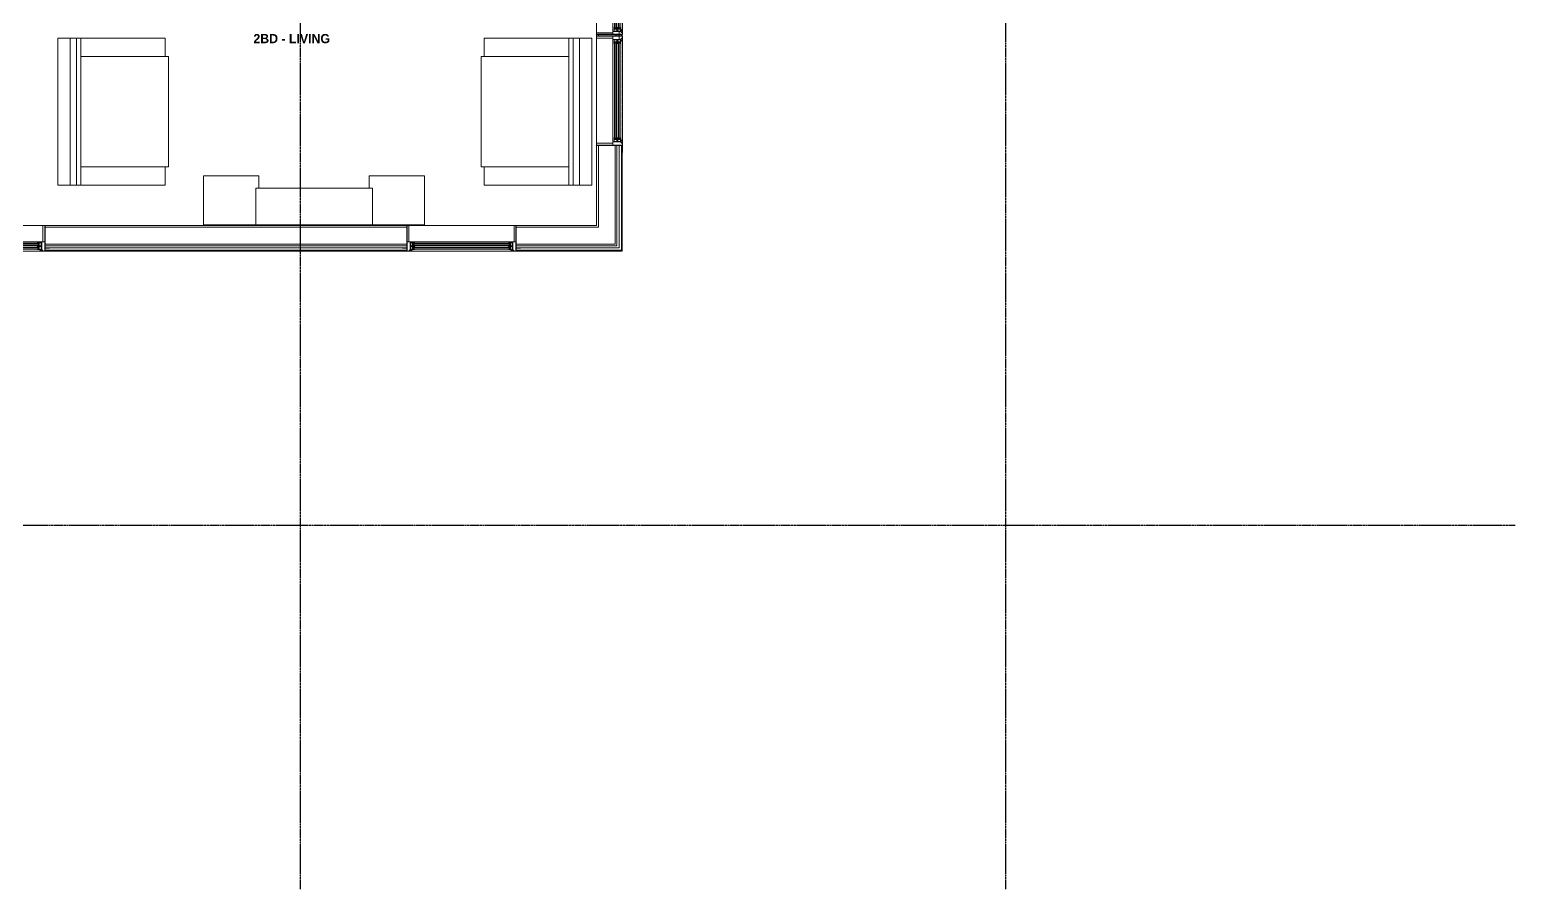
# Model space of a CAD drawing. Header units: inches. Extents: x -4093 to -1777, y 9773 to 12264.
# Drawn here: x -2261.6 to -1777.2, y 9772.6 to 10052.9 of the extents above; entities that cross this region are included whole.
import ezdxf

# ---------------------------------------------------------------- set-up
doc = ezdxf.new("R2010")
doc.units = ezdxf.units.IN
doc.header["$MEASUREMENT"] = 0
doc.linetypes.add('Dash', pattern=[0.25, 0.125, -0.125])
doc.linetypes.add('Grid Line 1_2_', pattern=[0.875, 0.5, -0.125, 0.125, -0.125])
for name, color, linetype, lineweight in [('0-1', 7, 'Continuous', 5), ('0-2', 7, 'Continuous', 9), ('A-AREA-IDEN', 2, 'Continuous', 9), ('A-DETL-GENF', 92, 'Continuous', 18), ('A-DETL-GENF-HDLN', 1, 'Dash', 9), ('A-GLAZ', 151, 'Continuous', 18), ('A-GLAZ-1', 151, 'Continuous', 9), ('A-GLAZ-2', 151, 'Continuous', 30), ('A-WALL', 113, 'Continuous', 18), ('A-WALL-3', 113, 'Continuous', 9), ('I-FURN', 30, 'Continuous', 9), ('I-FURN-1', 7, 'Continuous', 9), ('S-GRID-1', 1, 'Grid Line 1_2_', 30)]:
    doc.layers.add(name, color=color, linetype=linetype, lineweight=lineweight)
doc.styles.add('Century Gothic_B', font='GOTHICB.TTF', dxfattribs={"height": 3})

# ---------------------------------------------------------------- blocks, each defined once
blk = doc.blocks.new('Entertainment_Center_14771 - Entertainment_Center_14771-V36-BACKGROUND - 3RD FLOOR')
at = {"layer": 'I-FURN-1'}
for p, q in [((-18, 10), (-36, 10)), ((-36, 10), (-36, -6)), ((-34.85, 10.03), (-35.34, 10.03)), ((-35.34, 10.03), (-35.34, 10)), ((-34.85, 10), (-34.85, 10.03)), ((-18.66, 10.03), (-19.66, 10.03)), ((-19.66, 10.03), (-19.66, 10)), ((-18.66, 10), (-18.66, 10.03)), ((-18, 6), (-18, 10)), ((36, 10), (18, 10)), ((18, 10), (18, 6)), ((18.66, 10.03), (18.66, 10)), ((19.66, 10.03), (18.66, 10.03)), ((19.66, 10), (19.66, 10.03)), ((35.34, 10.03), (34.85, 10.03)), ((34.85, 10.03), (34.85, 10)), ((35.34, 10), (35.34, 10.03)), ((36, -6), (36, 10)), ((19, 6), (-19, 6)), ((-19, 6), (-19, -6)), ((19, -6), (19, 6)), ((-36, -6), (-19, -6)), ((-36, -6.13), (-36, -6)), ((-36, -6), (-19, -6)), ((-19, -6), (19, -6)), ((-19, -6.13), (-19, -6)), ((-19, -6), (19, -6)), ((19, -6.13), (-19, -6.13)), ((19, -6), (36, -6)), ((19, -6), (19, -6.13)), ((19, -6), (36, -6)), ((36, -6.13), (36, -6))]:
    blk.add_line(p, q, dxfattribs=at)
blk = doc.blocks.new('Couch-Both_Arms-Generic - 2-1352635-BACKGROUND - 3RD FLOOR')
at = {"layer": 'I-FURN'}
for p, q in [((-24, 13.5), (24, 13.5)), ((24, 13.5), (-24, 13.5)), ((-24, 13.5), (-24, 10)), ((-24, 11.5), (24, 11.5)), ((-24, 10), (-24, -17.5)), ((-24, 10), (24, 10)), ((-18, -17.5), (-18, 10)), ((18, 10), (18, -17.5)), ((24, 10), (24, 13.5)), ((24, -17.5), (24, 10)), ((-24, -17.5), (-18, -17.5)), ((-18, -17.5), (-18, -18.5)), ((-18, -18.5), (18, -18.5)), ((18, -18.5), (18, -17.5)), ((18, -17.5), (24, -17.5))]:
    blk.add_line(p, q, dxfattribs=at)
at = {"layer": 'I-FURN-1'}
for p, q in [((24, 17.5), (-24, 17.5)), ((-24, 17.5), (-24, 13.5)), ((24, 13.5), (24, 17.5))]:
    blk.add_line(p, q, dxfattribs=at)
blk = doc.blocks.new('Couch-Both_Arms-Generic - 2-1523460-BACKGROUND - 3RD FLOOR')
at = {"layer": 'I-FURN'}
for p, q in [((-24, 17.5), (-18, 17.5)), ((-24, -10), (-24, 17.5)), ((-18, 18.5), (18, 18.5)), ((-18, 17.5), (-18, 18.5)), ((-18, 17.5), (-18, -10)), ((18, 18.5), (18, 17.5)), ((18, 17.5), (24, 17.5)), ((18, -10), (18, 17.5)), ((24, 17.5), (24, -10)), ((-24, -10), (24, -10)), ((-24, -13.5), (-24, -10)), ((-24, -11.5), (24, -11.5)), ((-24, -13.5), (24, -13.5)), ((24, -13.5), (-24, -13.5)), ((24, -10), (24, -13.5))]:
    blk.add_line(p, q, dxfattribs=at)
at = {"layer": 'I-FURN-1'}
for p, q in [((-24, -17.5), (-24, -13.5)), ((24, -13.5), (24, -17.5)), ((24, -17.5), (-24, -17.5))]:
    blk.add_line(p, q, dxfattribs=at)
blk = doc.blocks.new('CTR - 1st Phase - Unit Layouts_rvt-1-BACKGROUND - 3RD FLOOR')
at = {"layer": '0-2'}
for name, p, rotation in [('Couch-Both_Arms-Generic - 2-1352635-BACKGROUND - 3RD FLOOR', (-2234.86, 10026.14), 89.99999999998053), ('Couch-Both_Arms-Generic - 2-1523460-BACKGROUND - 3RD FLOOR', (-2095.86, 10026.14), 89.99999999999646)]:
    blk.add_blockref(name, p, dxfattribs=dict(at, rotation=rotation))
blk.add_blockref('Entertainment_Center_14771 - Entertainment_Center_14771-V36-BACKGROUND - 3RD FLOOR', (-2168.87, 9995.19), dxfattribs=at)
blk = doc.blocks.new('CTR - 1st Phase - Structure_rvt-1-BACKGROUND - 3RD FLOOR')
at = {"layer": 'S-GRID-1'}
for p, q in [((-2173.32, 9772.61), (-2173.32, 12247.5)), ((-1943.32, 9772.61), (-1943.32, 12247.5)), ((-1777.25, 9891.19), (-4076.95, 9891.19))]:
    blk.add_line(p, q, dxfattribs=at)
blk = doc.blocks.new('Window-Double_Hung-Marvin-Essential - 1-WIDE _TEMP LOWER_ ESDH3066-3454269-BACKGROUND - 3RD FLOOR')
at = {"layer": 'A-DETL-GENF'}
for p, q in [((-19.25, -3.23), (-19.25, -3.19)), ((-19.25, -3.19), (-17.9, -3.19)), ((-17.75, -3.23), (-19.25, -3.23)), ((-17.9, -3.19), (-17.9, -3.08)), ((-17.9, -3.08), (-17.75, -3.08)), ((-16.72, -1.19), (-17.75, -1.19)), ((-17.75, -4.28), (-17.75, -1.19)), ((-17.75, -4.28), (-17.16, -4.28)), ((-17.08, -3.87), (-17.16, -4.28)), ((-17.08, -3.87), (-16.19, -3.87)), ((-16.85, -4.25), (-16.85, -3.87)), ((-16.3, -4.25), (-16.85, -4.25)), ((-16.72, -3.77), (-16.72, -1.19)), ((-16.38, -3.77), (-16.72, -3.77)), ((-16.56, -1.53), (-15.34, -1.53)), ((-16.56, -1.53), (-16.56, -2.47)), ((-15.34, -2.47), (-16.56, -2.47)), ((-16.56, -2.75), (-15.34, -2.75)), ((-16.56, -2.75), (-16.56, -3.69)), ((-15.34, -3.69), (-16.56, -3.69)), ((-16.38, -3.87), (-16.38, -3.77)), ((-16.18, -4.01), (-16.3, -4.01)), ((-16.3, -4.01), (-16.3, -4.25)), ((-16.19, -3.87), (-16.19, -3.97)), ((-16.19, -3.97), (-16.1, -3.97)), ((-16.18, -4.22), (-16.18, -4.01)), ((-16.18, -4.22), (-16.1, -4.22)), ((-16.1, -3.97), (-16.1, -4.22)), ((-15.28, -1.65), (-15.94, -1.65)), ((-15.94, -1.65), (-15.94, -2.37)), ((-15.94, -2.37), (-15.28, -2.37)), ((-15.28, -2.87), (-15.94, -2.87)), ((-15.94, -2.87), (-15.94, -3.59)), ((-15.94, -3.59), (-15.28, -3.59)), ((15.84, -1.66), (-15.84, -1.66)), ((-15.84, -1.66), (-15.84, -2.35)), ((15.84, -1.79), (-15.84, -1.79)), ((15.84, -2.23), (-15.84, -2.23)), ((15.84, -2.35), (-15.84, -2.35)), ((15.84, -2.88), (-15.84, -2.88)), ((-15.84, -2.88), (-15.84, -3.57)), ((15.84, -3.01), (-15.84, -3.01)), ((15.84, -3.45), (-15.84, -3.45)), ((15.84, -3.57), (-15.84, -3.57)), ((-15.54, -1.79), (-15.54, -2.23)), ((-15.54, -3.01), (-15.54, -3.45)), ((-15.34, -1.53), (-15.28, -1.59)), ((-15.34, -2.47), (-15.28, -2.41)), ((-15.34, -2.75), (-15.28, -2.81)), ((-15.34, -3.69), (-15.28, -3.63)), ((-15.28, -1.59), (-15.28, -1.65)), ((-15.28, -2.37), (-15.28, -2.41)), ((-15.28, -2.81), (-15.28, -2.87)), ((-15.28, -3.59), (-15.28, -3.63)), ((15.34, -1.53), (15.28, -1.59)), ((15.28, -1.59), (15.28, -1.65)), ((15.28, -1.65), (15.94, -1.65)), ((15.28, -2.37), (15.28, -2.41)), ((15.94, -2.37), (15.28, -2.37)), ((15.34, -2.47), (15.28, -2.41)), ((15.34, -2.75), (15.28, -2.81)), ((15.28, -2.81), (15.28, -2.87)), ((15.28, -2.87), (15.94, -2.87)), ((15.28, -3.59), (15.28, -3.63)), ((15.94, -3.59), (15.28, -3.59)), ((15.34, -3.69), (15.28, -3.63)), ((16.56, -1.53), (15.34, -1.53)), ((15.34, -2.47), (16.56, -2.47)), ((16.56, -2.75), (15.34, -2.75)), ((15.34, -3.69), (16.56, -3.69)), ((15.54, -1.79), (15.54, -2.23)), ((15.54, -3.01), (15.54, -3.45)), ((15.84, -1.66), (15.84, -2.35)), ((15.84, -2.88), (15.84, -3.57)), ((15.94, -1.65), (15.94, -2.37)), ((15.94, -2.87), (15.94, -3.59)), ((16.19, -3.97), (16.1, -3.97)), ((16.1, -3.97), (16.1, -4.22)), ((16.18, -4.22), (16.1, -4.22)), ((16.18, -4.22), (16.18, -4.01)), ((16.18, -4.01), (16.3, -4.01)), ((17.08, -3.87), (16.19, -3.87)), ((16.19, -3.87), (16.19, -3.97)), ((16.3, -4.01), (16.3, -4.25)), ((16.3, -4.25), (16.85, -4.25)), ((16.38, -3.87), (16.38, -3.77)), ((16.38, -3.77), (16.72, -3.77)), ((16.56, -1.53), (16.56, -2.47)), ((16.56, -2.75), (16.56, -3.69)), ((16.72, -3.77), (16.72, -1.19)), ((16.72, -1.19), (17.75, -1.19)), ((16.85, -4.25), (16.85, -3.87)), ((17.08, -3.87), (17.16, -4.28)), ((17.75, -4.28), (17.16, -4.28)), ((17.75, -4.28), (17.75, -1.19)), ((17.9, -3.08), (17.75, -3.08)), ((17.75, -3.23), (19.25, -3.23)), ((17.9, -3.19), (17.9, -3.08)), ((19.25, -3.19), (17.9, -3.19)), ((19.25, -3.23), (19.25, -3.19))]:
    blk.add_line(p, q, dxfattribs=at)
at = {"layer": 'A-DETL-GENF-HDLN'}
blk.add_line((16.1, -4.22), (-16.5, -4.22), dxfattribs=at)
at = {"layer": 'A-GLAZ'}
for p, q in [((-17.13, 4.19), (-17.75, 4.19)), ((-17.13, -1.16), (-17.13, 4.19)), ((17.12, 4.19), (17.75, 4.19)), ((17.12, 4.19), (17.12, -1.16))]:
    blk.add_line(p, q, dxfattribs=at)
at = {"layer": 'A-GLAZ-1'}
for p, q in [((-17.75, 4.19), (17.75, 4.19)), ((-17.75, -1.19), (17.75, -1.19)), ((17.75, -4.28), (-17.75, -4.28)), ((17.75, -4.19), (20.46, -4.19)), ((20.46, -4.25), (17.75, -4.25)), ((20.46, -4.19), (20.46, -4.25))]:
    blk.add_line(p, q, dxfattribs=at)
at = {"layer": 'A-GLAZ-2'}
for p, q in [((-17.75, -1.16), (-17.75, 4.19)), ((17.75, 4.19), (17.75, -1.16)), ((-17.75, -4.28), (-17.75, -1.19)), ((17.75, -1.19), (17.75, -4.28))]:
    blk.add_line(p, q, dxfattribs=at)
blk = doc.blocks.new('Window-Double_Hung-Marvin-Essential - 2-WIDE _TEMP ALL LOW_ ESDH3066-3454271-BACKGROUND - 3RD FLOOR')
at = {"layer": 'A-DETL-GENF'}
for p, q in [((-19.25, -3.23), (-19.25, -3.19)), ((-19.25, -3.19), (-17.9, -3.19)), ((-17.75, -3.23), (-19.25, -3.23)), ((-17.9, -3.19), (-17.9, -3.08)), ((-17.9, -3.08), (-17.75, -3.08)), ((-16.72, -1.19), (-17.75, -1.19)), ((-17.75, -4.28), (-17.75, -1.19)), ((-17.75, -4.28), (-17.16, -4.28)), ((-17.08, -3.87), (-17.16, -4.28)), ((-17.08, -3.87), (-16.19, -3.87)), ((-16.85, -4.25), (-16.85, -3.87)), ((-16.3, -4.25), (-16.85, -4.25)), ((-16.72, -3.77), (-16.72, -1.19)), ((-16.38, -3.77), (-16.72, -3.77)), ((-16.56, -1.53), (-15.34, -1.53)), ((-16.56, -1.53), (-16.56, -2.47)), ((-15.34, -2.47), (-16.56, -2.47)), ((-16.56, -2.75), (-15.34, -2.75)), ((-16.56, -2.75), (-16.56, -3.69)), ((-15.34, -3.69), (-16.56, -3.69)), ((-16.38, -3.87), (-16.38, -3.77)), ((-16.18, -4.01), (-16.3, -4.01)), ((-16.3, -4.01), (-16.3, -4.25)), ((-16.19, -3.87), (-16.19, -3.97)), ((-16.19, -3.97), (-16.1, -3.97)), ((-16.18, -4.22), (-16.18, -4.01)), ((-16.18, -4.22), (-16.1, -4.22)), ((-16.1, -3.97), (-16.1, -4.22)), ((-15.28, -1.65), (-15.94, -1.65)), ((-15.94, -1.65), (-15.94, -2.37)), ((-15.94, -2.37), (-15.28, -2.37)), ((-15.28, -2.87), (-15.94, -2.87)), ((-15.94, -2.87), (-15.94, -3.59)), ((-15.94, -3.59), (-15.28, -3.59)), ((15.84, -1.66), (-15.84, -1.66)), ((-15.84, -1.66), (-15.84, -2.35)), ((15.84, -1.79), (-15.84, -1.79)), ((15.84, -2.23), (-15.84, -2.23)), ((15.84, -2.35), (-15.84, -2.35)), ((15.84, -2.88), (-15.84, -2.88)), ((-15.84, -2.88), (-15.84, -3.57)), ((15.84, -3.01), (-15.84, -3.01)), ((15.84, -3.45), (-15.84, -3.45)), ((15.84, -3.57), (-15.84, -3.57)), ((-15.54, -1.79), (-15.54, -2.23)), ((-15.54, -3.01), (-15.54, -3.45)), ((-15.34, -1.53), (-15.28, -1.59)), ((-15.34, -2.47), (-15.28, -2.41)), ((-15.34, -2.75), (-15.28, -2.81)), ((-15.34, -3.69), (-15.28, -3.63)), ((-15.28, -1.59), (-15.28, -1.65)), ((-15.28, -2.37), (-15.28, -2.41)), ((-15.28, -2.81), (-15.28, -2.87)), ((-15.28, -3.59), (-15.28, -3.63)), ((15.34, -1.53), (15.28, -1.59)), ((15.28, -1.59), (15.28, -1.65)), ((15.28, -1.65), (15.94, -1.65)), ((15.28, -2.37), (15.28, -2.41)), ((15.94, -2.37), (15.28, -2.37)), ((15.34, -2.47), (15.28, -2.41)), ((15.34, -2.75), (15.28, -2.81)), ((15.28, -2.81), (15.28, -2.87)), ((15.28, -2.87), (15.94, -2.87)), ((15.28, -3.59), (15.28, -3.63)), ((15.94, -3.59), (15.28, -3.59)), ((15.34, -3.69), (15.28, -3.63)), ((16.56, -1.53), (15.34, -1.53)), ((15.34, -2.47), (16.56, -2.47)), ((16.56, -2.75), (15.34, -2.75)), ((15.34, -3.69), (16.56, -3.69)), ((15.54, -1.79), (15.54, -2.23)), ((15.54, -3.01), (15.54, -3.45)), ((15.84, -1.66), (15.84, -2.35)), ((15.84, -2.88), (15.84, -3.57)), ((15.94, -1.65), (15.94, -2.37)), ((15.94, -2.87), (15.94, -3.59)), ((16.19, -3.97), (16.1, -3.97)), ((16.1, -3.97), (16.1, -4.22)), ((16.18, -4.22), (16.1, -4.22)), ((16.18, -4.22), (16.18, -4.01)), ((16.18, -4.01), (16.3, -4.01)), ((17.08, -3.87), (16.19, -3.87)), ((16.19, -3.87), (16.19, -3.97)), ((16.3, -4.01), (16.3, -4.25)), ((16.3, -4.25), (16.85, -4.25)), ((16.38, -3.87), (16.38, -3.77)), ((16.38, -3.77), (16.72, -3.77)), ((16.56, -1.53), (16.56, -2.47)), ((16.56, -2.75), (16.56, -3.69)), ((16.72, -3.77), (16.72, -1.19)), ((16.72, -1.19), (17.75, -1.19)), ((16.85, -4.25), (16.85, -3.87)), ((17.08, -3.87), (17.16, -4.28)), ((17.75, -4.28), (17.16, -4.28)), ((17.75, -4.28), (17.75, -1.19)), ((17.9, -3.08), (17.75, -3.08)), ((17.75, -3.23), (19.25, -3.23)), ((17.9, -3.19), (17.9, -3.08)), ((19.25, -3.19), (17.9, -3.19)), ((19.25, -3.23), (19.25, -3.19))]:
    blk.add_line(p, q, dxfattribs=at)
at = {"layer": 'A-DETL-GENF-HDLN'}
blk.add_line((16.1, -4.22), (-16.5, -4.22), dxfattribs=at)
at = {"layer": 'A-GLAZ'}
for p, q in [((-17.13, 4.19), (-17.75, 4.19)), ((-17.13, -1.16), (-17.13, 4.19)), ((17.12, 4.19), (17.75, 4.19)), ((17.12, 4.19), (17.12, -1.16))]:
    blk.add_line(p, q, dxfattribs=at)
at = {"layer": 'A-GLAZ-1'}
for p, q in [((-17.75, 4.19), (17.75, 4.19)), ((-17.75, -1.19), (17.75, -1.19)), ((17.75, -4.28), (-17.75, -4.28)), ((17.75, -4.19), (20.21, -4.19)), ((20.21, -4.25), (17.75, -4.25)), ((20.21, -4.19), (20.21, -4.25))]:
    blk.add_line(p, q, dxfattribs=at)
at = {"layer": 'A-GLAZ-2'}
for p, q in [((-17.75, -1.16), (-17.75, 4.19)), ((17.75, 4.19), (17.75, -1.16)), ((-17.75, -4.28), (-17.75, -1.19)), ((17.75, -1.19), (17.75, -4.28))]:
    blk.add_line(p, q, dxfattribs=at)
blk = doc.blocks.new('Window-Double_Hung-Marvin-Essential - 2-WIDE _TEMP ALL LOW_ ESDH3066-3454268-BACKGROUND - 3RD FLOOR')
at = {"layer": 'A-DETL-GENF'}
for p, q in [((-19.25, 3.23), (-19.25, 3.19)), ((-17.75, 3.23), (-19.25, 3.23)), ((-19.25, 3.19), (-17.9, 3.19)), ((-17.9, 3.19), (-17.9, 3.08)), ((-17.9, 3.08), (-17.75, 3.08)), ((-17.75, 4.28), (-17.16, 4.28)), ((-17.75, 4.28), (-17.75, 1.19)), ((-16.72, 1.19), (-17.75, 1.19)), ((-17.08, 3.87), (-17.16, 4.28)), ((-17.08, 3.87), (-16.19, 3.87)), ((-16.85, 4.25), (-16.85, 3.87)), ((-16.3, 4.25), (-16.85, 4.25)), ((-16.38, 3.77), (-16.72, 3.77)), ((-16.72, 3.77), (-16.72, 1.19)), ((-15.34, 3.69), (-16.56, 3.69)), ((-16.56, 2.75), (-16.56, 3.69)), ((-16.56, 2.75), (-15.34, 2.75)), ((-15.34, 2.47), (-16.56, 2.47)), ((-16.56, 1.53), (-16.56, 2.47)), ((-16.56, 1.53), (-15.34, 1.53)), ((-16.38, 3.87), (-16.38, 3.77)), ((-16.3, 4.01), (-16.3, 4.25)), ((-16.18, 4.01), (-16.3, 4.01)), ((-16.19, 3.97), (-16.1, 3.97)), ((-16.19, 3.87), (-16.19, 3.97)), ((-16.18, 4.22), (-16.1, 4.22)), ((-16.18, 4.22), (-16.18, 4.01)), ((-16.1, 3.97), (-16.1, 4.22)), ((-15.94, 2.87), (-15.94, 3.59)), ((-15.94, 3.59), (-15.28, 3.59)), ((-15.28, 2.87), (-15.94, 2.87)), ((-15.94, 1.65), (-15.94, 2.37)), ((-15.94, 2.37), (-15.28, 2.37)), ((-15.28, 1.65), (-15.94, 1.65)), ((15.84, 3.57), (-15.84, 3.57)), ((-15.84, 2.88), (-15.84, 3.57)), ((15.84, 3.45), (-15.84, 3.45)), ((15.84, 3.01), (-15.84, 3.01)), ((15.84, 2.88), (-15.84, 2.88)), ((15.84, 2.35), (-15.84, 2.35)), ((-15.84, 1.66), (-15.84, 2.35)), ((15.84, 2.23), (-15.84, 2.23)), ((15.84, 1.79), (-15.84, 1.79)), ((15.84, 1.66), (-15.84, 1.66)), ((-15.54, 3.01), (-15.54, 3.45)), ((-15.54, 1.79), (-15.54, 2.23)), ((-15.34, 3.69), (-15.28, 3.63)), ((-15.34, 2.75), (-15.28, 2.81)), ((-15.34, 2.47), (-15.28, 2.41)), ((-15.34, 1.53), (-15.28, 1.59)), ((-15.28, 3.59), (-15.28, 3.63)), ((-15.28, 2.81), (-15.28, 2.87)), ((-15.28, 2.37), (-15.28, 2.41)), ((-15.28, 1.59), (-15.28, 1.65)), ((15.34, 3.69), (15.28, 3.63)), ((15.28, 3.59), (15.28, 3.63)), ((15.94, 3.59), (15.28, 3.59)), ((15.28, 2.81), (15.28, 2.87)), ((15.28, 2.87), (15.94, 2.87)), ((15.34, 2.75), (15.28, 2.81)), ((15.34, 2.47), (15.28, 2.41)), ((15.28, 2.37), (15.28, 2.41)), ((15.94, 2.37), (15.28, 2.37)), ((15.28, 1.59), (15.28, 1.65)), ((15.28, 1.65), (15.94, 1.65)), ((15.34, 1.53), (15.28, 1.59)), ((15.34, 3.69), (16.56, 3.69)), ((16.56, 2.75), (15.34, 2.75)), ((15.34, 2.47), (16.56, 2.47)), ((16.56, 1.53), (15.34, 1.53)), ((15.54, 3.01), (15.54, 3.45)), ((15.54, 1.79), (15.54, 2.23)), ((15.84, 2.88), (15.84, 3.57)), ((15.84, 1.66), (15.84, 2.35)), ((15.94, 2.87), (15.94, 3.59)), ((15.94, 1.65), (15.94, 2.37)), ((16.18, 4.22), (16.1, 4.22)), ((16.1, 3.97), (16.1, 4.22)), ((16.19, 3.97), (16.1, 3.97)), ((16.18, 4.22), (16.18, 4.01)), ((16.18, 4.01), (16.3, 4.01)), ((16.19, 3.87), (16.19, 3.97)), ((17.08, 3.87), (16.19, 3.87)), ((16.3, 4.01), (16.3, 4.25)), ((16.3, 4.25), (16.85, 4.25)), ((16.38, 3.87), (16.38, 3.77)), ((16.38, 3.77), (16.72, 3.77)), ((16.56, 2.75), (16.56, 3.69)), ((16.56, 1.53), (16.56, 2.47)), ((16.72, 3.77), (16.72, 1.19)), ((16.72, 1.19), (17.75, 1.19)), ((16.85, 4.25), (16.85, 3.87)), ((17.08, 3.87), (17.16, 4.28)), ((17.75, 4.28), (17.16, 4.28)), ((17.75, 4.28), (17.75, 1.19)), ((17.75, 3.23), (19.25, 3.23)), ((17.9, 3.08), (17.75, 3.08)), ((17.9, 3.19), (17.9, 3.08)), ((19.25, 3.19), (17.9, 3.19)), ((19.25, 3.23), (19.25, 3.19))]:
    blk.add_line(p, q, dxfattribs=at)
at = {"layer": 'A-DETL-GENF-HDLN'}
blk.add_line((16.1, 4.22), (-16.5, 4.22), dxfattribs=at)
at = {"layer": 'A-GLAZ'}
for p, q in [((-17.13, 1.16), (-17.13, -4.19)), ((17.12, -4.19), (17.12, 1.16)), ((-17.13, -4.19), (-17.75, -4.19)), ((17.12, -4.19), (17.75, -4.19))]:
    blk.add_line(p, q, dxfattribs=at)
at = {"layer": 'A-GLAZ-1'}
for p, q in [((17.75, 4.28), (-17.75, 4.28)), ((-17.75, 1.19), (17.75, 1.19)), ((20.21, 4.25), (17.75, 4.25)), ((17.75, 4.19), (20.21, 4.19)), ((20.21, 4.19), (20.21, 4.25)), ((-17.75, -4.19), (17.75, -4.19))]:
    blk.add_line(p, q, dxfattribs=at)
at = {"layer": 'A-GLAZ-2'}
for p, q in [((-17.75, 4.28), (-17.75, 1.19)), ((-17.75, 1.16), (-17.75, -4.19)), ((17.75, 1.19), (17.75, 4.28)), ((17.75, -4.19), (17.75, 1.16))]:
    blk.add_line(p, q, dxfattribs=at)

msp = doc.modelspace()

# ---------------------------------------------------------------- linework, layer by layer
at = {"layer": 'A-WALL'}
for p, q in [((-2076.17, 10050.74), (-2076.17, 10051.24)), ((-2070.67, 10050.74), (-2070.67, 10051.24)), ((-2070.17, 10050.74), (-2070.17, 10051.24)), ((-2069.42, 10050.74), (-2069.42, 10051.24)), ((-2068.67, 10050.74), (-2068.67, 10051.24)), ((-2076.17, 9988.44), (-2076.17, 10015.24)), ((-2070.67, 9982.94), (-2070.67, 10015.24)), ((-2070.17, 9982.44), (-2070.17, 10015.24)), ((-2069.42, 9981.69), (-2069.42, 10015.24)), ((-2068.67, 9980.94), (-2068.67, 10015.24)), ((-2138.54, 9988.44), (-2256.64, 9988.44)), ((-2076.17, 9988.44), (-2103.04, 9988.44)), ((-2138.54, 9982.94), (-2256.64, 9982.94)), ((-2138.54, 9982.44), (-2256.64, 9982.44)), ((-2070.67, 9982.94), (-2103.04, 9982.94)), ((-2070.17, 9982.44), (-2103.04, 9982.44)), ((-2138.54, 9981.69), (-2256.64, 9981.69)), ((-2138.54, 9980.94), (-2256.64, 9980.94)), ((-2069.42, 9981.69), (-2103.04, 9981.69)), ((-2068.67, 9980.94), (-2103.04, 9980.94))]:
    msp.add_line(p, q, dxfattribs=at)
at = {"layer": 'A-WALL-3'}
for p, q in [((-2076.8, 10051.24), (-2076.8, 10050.74)), ((-2071.42, 10051.24), (-2071.45, 10051.24)), ((-2071.45, 10050.74), (-2071.42, 10050.74)), ((-2068.42, 10050.74), (-2068.42, 10051.24)), ((-2076.8, 10015.24), (-2076.8, 9989.06)), ((-2071.42, 10015.24), (-2071.45, 10015.24)), ((-2068.42, 9980.69), (-2068.42, 10012.78)), ((-2187.87, 9989.06), (-2256.64, 9989.06)), ((-2138.54, 9989.06), (-2149.87, 9989.06)), ((-2076.8, 9989.06), (-2103.04, 9989.06)), ((-2256.64, 9983.72), (-2256.64, 9983.69)), ((-2138.54, 9983.69), (-2138.54, 9983.72)), ((-2103.04, 9983.72), (-2103.04, 9983.69)), ((-2253.93, 9980.69), (-2138.54, 9980.69)), ((-2100.33, 9980.69), (-2068.42, 9980.69))]:
    msp.add_line(p, q, dxfattribs=at)

# ---------------------------------------------------------------- block references
at = {"layer": '0-1'}
for name in ['CTR - 1st Phase - Structure_rvt-1-BACKGROUND - 3RD FLOOR', 'CTR - 1st Phase - Unit Layouts_rvt-1-BACKGROUND - 3RD FLOOR']:
    msp.add_blockref(name, (0, 0), dxfattribs=at)
at = {"layer": 'A-GLAZ-1'}
for name, p, rotation in [('Window-Double_Hung-Marvin-Essential - 2-WIDE _TEMP ALL LOW_ ESDH3066-3454271-BACKGROUND - 3RD FLOOR', (-2072.61, 10068.99), 89.99999999999991), ('Window-Double_Hung-Marvin-Essential - 2-WIDE _TEMP ALL LOW_ ESDH3066-3454268-BACKGROUND - 3RD FLOOR', (-2072.61, 10032.99), 269.9999999999999)]:
    msp.add_blockref(name, p, dxfattribs=dict(at, rotation=rotation))
for p in [(-2274.39, 9984.88), (-2120.79, 9984.88)]:
    msp.add_blockref('Window-Double_Hung-Marvin-Essential - 1-WIDE _TEMP LOWER_ ESDH3066-3454269-BACKGROUND - 3RD FLOOR', p, dxfattribs=at)

# ---------------------------------------------------------------- texts
at = {"layer": 'A-AREA-IDEN', "insert": (-2188.64, 10051.45), "char_height": 3, "width": 31.411, "attachment_point": 1, "style": 'Century Gothic_B'}
msp.add_mtext('2BD - LIVING', dxfattribs=at)

doc.saveas('drawing.dxf')
